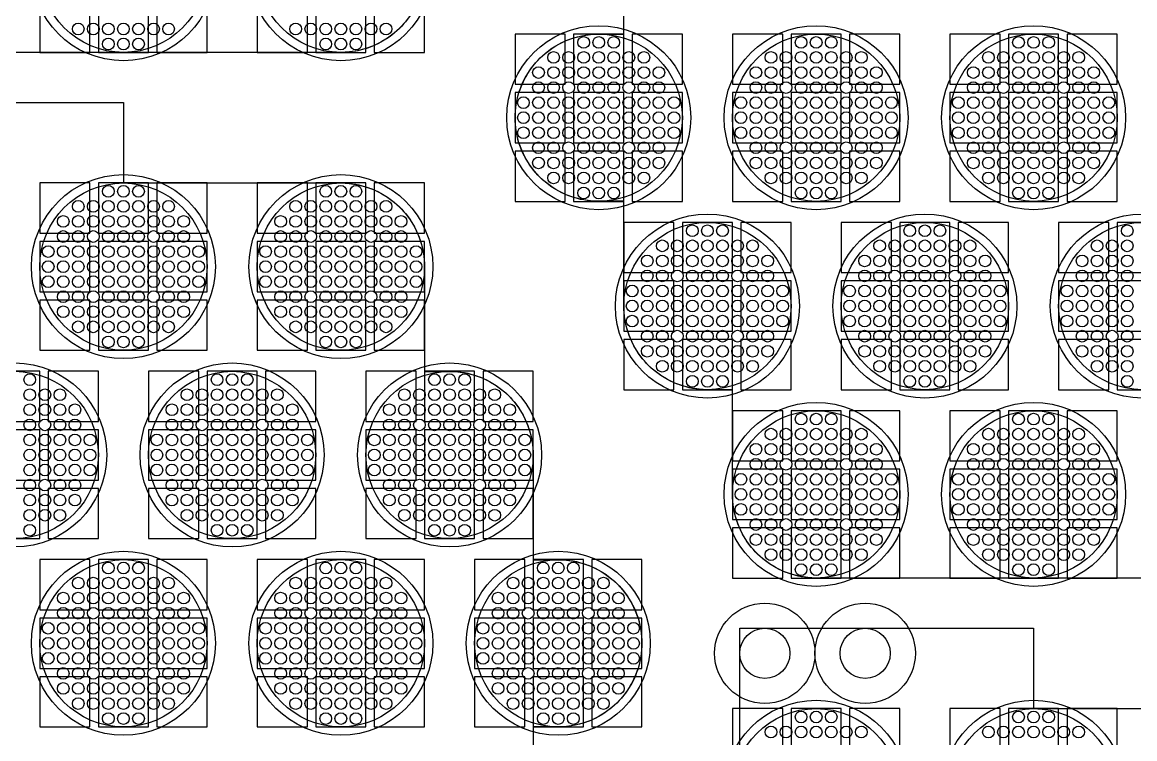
# Model space of a CAD drawing. Extents: x -49 to 54, y -38 to 38.
# Drawn here: x 2.12 to 8.77, y -5.28 to -1 of the extents above; entities that cross this region are included whole.
import ezdxf

# ---------------------------------------------------------------- set-up
doc = ezdxf.new("R2010")
doc.units = 0
for name, color, linetype in [('ADHESIVE_VIA_OPENINGS', 30, 'CONTINUOUS'), ('BACK_LAYER', 5, 'CONTINUOUS'), ('COND_LAYER_LOWER_ELECTRODE', 6, 'CONTINUOUS'), ('CONDUCTIVE_LAYER_BACK_LAYER', 2, 'CONTINUOUS'), ('EMITTER', 3, 'CONTINUOUS'), ('LOWER_ELECTRODE', 1, 'CONTINUOUS'), ('SUBSTRATE_VIA', 4, 'CONTINUOUS')]:
    doc.layers.add(name, color=color, linetype=linetype)

msp = doc.modelspace()

# ---------------------------------------------------------------- linework, layer by layer
at = {"layer": 'ADHESIVE_VIA_OPENINGS'}
for centre in [(6.5559, -4.7726), (7.1559, -4.7726)]:
    msp.add_circle(centre, 0.3, dxfattribs=at)
at = {"layer": 'BACK_LAYER'}
for points in [[(2.2209, -1.1807), (2.5209, -1.1807), (2.5209, -0.8807), (2.2209, -0.8807)], [(2.5709, -1.1807), (2.8709, -1.1807), (2.8709, -0.8807), (2.5709, -0.8807)], [(2.9209, -1.1807), (3.2209, -1.1807), (3.2209, -0.8807), (2.9209, -0.8807)], [(3.5209, -1.1807), (3.8209, -1.1807), (3.8209, -0.8807), (3.5209, -0.8807)], [(3.8709, -1.1807), (4.1709, -1.1807), (4.1709, -0.8807), (3.8709, -0.8807)], [(4.2209, -1.1807), (4.5209, -1.1807), (4.5209, -0.8807), (4.2209, -0.8807)], [(5.0628, -1.3709), (5.3628, -1.3709), (5.3628, -1.0709), (5.0628, -1.0709)], [(5.4128, -1.3709), (5.7128, -1.3709), (5.7128, -1.0709), (5.4128, -1.0709)], [(5.7628, -1.3709), (6.0628, -1.3709), (6.0628, -1.0709), (5.7628, -1.0709)], [(6.3628, -1.3709), (6.6628, -1.3709), (6.6628, -1.0709), (6.3628, -1.0709)], [(6.7128, -1.3709), (7.0128, -1.3709), (7.0128, -1.0709), (6.7128, -1.0709)], [(7.0628, -1.3709), (7.3628, -1.3709), (7.3628, -1.0709), (7.0628, -1.0709)], [(7.6628, -1.3709), (7.9628, -1.3709), (7.9628, -1.0709), (7.6628, -1.0709)], [(8.0128, -1.3709), (8.3128, -1.3709), (8.3128, -1.0709), (8.0128, -1.0709)], [(8.3628, -1.3709), (8.6628, -1.3709), (8.6628, -1.0709), (8.3628, -1.0709)], [(5.0628, -1.7209), (5.3628, -1.7209), (5.3628, -1.4209), (5.0628, -1.4209)], [(5.4128, -1.7209), (5.7128, -1.7209), (5.7128, -1.4209), (5.4128, -1.4209)], [(5.7628, -1.7209), (6.0628, -1.7209), (6.0628, -1.4209), (5.7628, -1.4209)], [(6.3628, -1.7209), (6.6628, -1.7209), (6.6628, -1.4209), (6.3628, -1.4209)], [(6.7128, -1.7209), (7.0128, -1.7209), (7.0128, -1.4209), (6.7128, -1.4209)], [(7.0628, -1.7209), (7.3628, -1.7209), (7.3628, -1.4209), (7.0628, -1.4209)], [(7.6628, -1.7209), (7.9628, -1.7209), (7.9628, -1.4209), (7.6628, -1.4209)], [(8.0128, -1.7209), (8.3128, -1.7209), (8.3128, -1.4209), (8.0128, -1.4209)], [(8.3628, -1.7209), (8.6628, -1.7209), (8.6628, -1.4209), (8.3628, -1.4209)], [(5.0628, -2.0709), (5.3628, -2.0709), (5.3628, -1.7709), (5.0628, -1.7709)], [(5.4128, -2.0709), (5.7128, -2.0709), (5.7128, -1.7709), (5.4128, -1.7709)], [(5.7628, -2.0709), (6.0628, -2.0709), (6.0628, -1.7709), (5.7628, -1.7709)], [(6.3628, -2.0709), (6.6628, -2.0709), (6.6628, -1.7709), (6.3628, -1.7709)], [(6.7128, -2.0709), (7.0128, -2.0709), (7.0128, -1.7709), (6.7128, -1.7709)], [(7.0628, -2.0709), (7.3628, -2.0709), (7.3628, -1.7709), (7.0628, -1.7709)], [(7.6628, -2.0709), (7.9628, -2.0709), (7.9628, -1.7709), (7.6628, -1.7709)], [(8.0128, -2.0709), (8.3128, -2.0709), (8.3128, -1.7709), (8.0128, -1.7709)], [(8.3628, -2.0709), (8.6628, -2.0709), (8.6628, -1.7709), (8.3628, -1.7709)], [(2.2209, -2.2611), (2.5209, -2.2611), (2.5209, -1.9611), (2.2209, -1.9611)], [(2.5709, -2.2611), (2.8709, -2.2611), (2.8709, -1.9611), (2.5709, -1.9611)], [(2.9209, -2.2611), (3.2209, -2.2611), (3.2209, -1.9611), (2.9209, -1.9611)], [(3.5209, -2.2611), (3.8209, -2.2611), (3.8209, -1.9611), (3.5209, -1.9611)], [(3.8709, -2.2611), (4.1709, -2.2611), (4.1709, -1.9611), (3.8709, -1.9611)], [(4.2209, -2.2611), (4.5209, -2.2611), (4.5209, -1.9611), (4.2209, -1.9611)], [(5.7128, -2.4968), (6.0128, -2.4968), (6.0128, -2.1968), (5.7128, -2.1968)], [(6.0628, -2.4968), (6.3628, -2.4968), (6.3628, -2.1968), (6.0628, -2.1968)], [(6.4128, -2.4968), (6.7128, -2.4968), (6.7128, -2.1968), (6.4128, -2.1968)], [(7.0128, -2.4968), (7.3128, -2.4968), (7.3128, -2.1968), (7.0128, -2.1968)], [(7.3628, -2.4968), (7.6628, -2.4968), (7.6628, -2.1968), (7.3628, -2.1968)], [(7.7128, -2.4968), (8.0128, -2.4968), (8.0128, -2.1968), (7.7128, -2.1968)], [(8.3128, -2.4968), (8.6128, -2.4968), (8.6128, -2.1968), (8.3128, -2.1968)], [(8.6628, -2.4968), (8.9628, -2.4968), (8.9628, -2.1968), (8.6628, -2.1968)], [(2.2209, -2.6111), (2.5209, -2.6111), (2.5209, -2.3111), (2.2209, -2.3111)], [(2.5709, -2.6111), (2.8709, -2.6111), (2.8709, -2.3111), (2.5709, -2.3111)], [(2.9209, -2.6111), (3.2209, -2.6111), (3.2209, -2.3111), (2.9209, -2.3111)], [(3.5209, -2.6111), (3.8209, -2.6111), (3.8209, -2.3111), (3.5209, -2.3111)], [(3.8709, -2.6111), (4.1709, -2.6111), (4.1709, -2.3111), (3.8709, -2.3111)], [(4.2209, -2.6111), (4.5209, -2.6111), (4.5209, -2.3111), (4.2209, -2.3111)], [(5.7128, -2.8468), (6.0128, -2.8468), (6.0128, -2.5468), (5.7128, -2.5468)], [(6.0628, -2.8468), (6.3628, -2.8468), (6.3628, -2.5468), (6.0628, -2.5468)], [(6.4128, -2.8468), (6.7128, -2.8468), (6.7128, -2.5468), (6.4128, -2.5468)], [(7.0128, -2.8468), (7.3128, -2.8468), (7.3128, -2.5468), (7.0128, -2.5468)], [(7.3628, -2.8468), (7.6628, -2.8468), (7.6628, -2.5468), (7.3628, -2.5468)], [(7.7128, -2.8468), (8.0128, -2.8468), (8.0128, -2.5468), (7.7128, -2.5468)], [(8.3128, -2.8468), (8.6128, -2.8468), (8.6128, -2.5468), (8.3128, -2.5468)], [(8.6628, -2.8468), (8.9628, -2.8468), (8.9628, -2.5468), (8.6628, -2.5468)], [(2.2209, -2.9611), (2.5209, -2.9611), (2.5209, -2.6611), (2.2209, -2.6611)], [(2.5709, -2.9611), (2.8709, -2.9611), (2.8709, -2.6611), (2.5709, -2.6611)], [(2.9209, -2.9611), (3.2209, -2.9611), (3.2209, -2.6611), (2.9209, -2.6611)], [(3.5209, -2.9611), (3.8209, -2.9611), (3.8209, -2.6611), (3.5209, -2.6611)], [(3.8709, -2.9611), (4.1709, -2.9611), (4.1709, -2.6611), (3.8709, -2.6611)], [(4.2209, -2.9611), (4.5209, -2.9611), (4.5209, -2.6611), (4.2209, -2.6611)], [(5.7128, -3.1968), (6.0128, -3.1968), (6.0128, -2.8968), (5.7128, -2.8968)], [(6.0628, -3.1968), (6.3628, -3.1968), (6.3628, -2.8968), (6.0628, -2.8968)], [(6.4128, -3.1968), (6.7128, -3.1968), (6.7128, -2.8968), (6.4128, -2.8968)], [(7.0128, -3.1968), (7.3128, -3.1968), (7.3128, -2.8968), (7.0128, -2.8968)], [(7.3628, -3.1968), (7.6628, -3.1968), (7.6628, -2.8968), (7.3628, -2.8968)], [(7.7128, -3.1968), (8.0128, -3.1968), (8.0128, -2.8968), (7.7128, -2.8968)], [(8.3128, -3.1968), (8.6128, -3.1968), (8.6128, -2.8968), (8.3128, -2.8968)], [(8.6628, -3.1968), (8.9628, -3.1968), (8.9628, -2.8968), (8.6628, -2.8968)], [(1.9209, -3.387), (2.2209, -3.387), (2.2209, -3.087), (1.9209, -3.087)], [(2.2709, -3.387), (2.5709, -3.387), (2.5709, -3.087), (2.2709, -3.087)], [(2.8709, -3.387), (3.1709, -3.387), (3.1709, -3.087), (2.8709, -3.087)], [(3.2209, -3.387), (3.5209, -3.387), (3.5209, -3.087), (3.2209, -3.087)], [(3.5709, -3.387), (3.8709, -3.387), (3.8709, -3.087), (3.5709, -3.087)], [(4.1709, -3.387), (4.4709, -3.387), (4.4709, -3.087), (4.1709, -3.087)], [(4.5209, -3.387), (4.8209, -3.387), (4.8209, -3.087), (4.5209, -3.087)], [(4.8709, -3.387), (5.1709, -3.387), (5.1709, -3.087), (4.8709, -3.087)], [(6.3628, -3.6226), (6.6628, -3.6226), (6.6628, -3.3226), (6.3628, -3.3226)], [(6.7128, -3.6226), (7.0128, -3.6226), (7.0128, -3.3226), (6.7128, -3.3226)], [(7.0628, -3.6226), (7.3628, -3.6226), (7.3628, -3.3226), (7.0628, -3.3226)], [(7.6628, -3.6226), (7.9628, -3.6226), (7.9628, -3.3226), (7.6628, -3.3226)], [(8.0128, -3.6226), (8.3128, -3.6226), (8.3128, -3.3226), (8.0128, -3.3226)], [(8.3628, -3.6226), (8.6628, -3.6226), (8.6628, -3.3226), (8.3628, -3.3226)], [(1.9209, -3.737), (2.2209, -3.737), (2.2209, -3.437), (1.9209, -3.437)], [(2.2709, -3.737), (2.5709, -3.737), (2.5709, -3.437), (2.2709, -3.437)], [(2.8709, -3.737), (3.1709, -3.737), (3.1709, -3.437), (2.8709, -3.437)], [(3.2209, -3.737), (3.5209, -3.737), (3.5209, -3.437), (3.2209, -3.437)], [(3.5709, -3.737), (3.8709, -3.737), (3.8709, -3.437), (3.5709, -3.437)], [(4.1709, -3.737), (4.4709, -3.737), (4.4709, -3.437), (4.1709, -3.437)], [(4.5209, -3.737), (4.8209, -3.737), (4.8209, -3.437), (4.5209, -3.437)], [(4.8709, -3.737), (5.1709, -3.737), (5.1709, -3.437), (4.8709, -3.437)], [(6.3628, -3.9726), (6.6628, -3.9726), (6.6628, -3.6726), (6.3628, -3.6726)], [(6.7128, -3.9726), (7.0128, -3.9726), (7.0128, -3.6726), (6.7128, -3.6726)], [(7.0628, -3.9726), (7.3628, -3.9726), (7.3628, -3.6726), (7.0628, -3.6726)], [(7.6628, -3.9726), (7.9628, -3.9726), (7.9628, -3.6726), (7.6628, -3.6726)], [(8.0128, -3.9726), (8.3128, -3.9726), (8.3128, -3.6726), (8.0128, -3.6726)], [(8.3628, -3.9726), (8.6628, -3.9726), (8.6628, -3.6726), (8.3628, -3.6726)], [(1.9209, -4.087), (2.2209, -4.087), (2.2209, -3.787), (1.9209, -3.787)], [(2.2709, -4.087), (2.5709, -4.087), (2.5709, -3.787), (2.2709, -3.787)], [(2.8709, -4.087), (3.1709, -4.087), (3.1709, -3.787), (2.8709, -3.787)], [(3.2209, -4.087), (3.5209, -4.087), (3.5209, -3.787), (3.2209, -3.787)], [(3.5709, -4.087), (3.8709, -4.087), (3.8709, -3.787), (3.5709, -3.787)], [(4.1709, -4.087), (4.4709, -4.087), (4.4709, -3.787), (4.1709, -3.787)], [(4.5209, -4.087), (4.8209, -4.087), (4.8209, -3.787), (4.5209, -3.787)], [(4.8709, -4.087), (5.1709, -4.087), (5.1709, -3.787), (4.8709, -3.787)], [(6.3628, -4.3226), (6.6628, -4.3226), (6.6628, -4.0226), (6.3628, -4.0226)], [(6.7128, -4.3226), (7.0128, -4.3226), (7.0128, -4.0226), (6.7128, -4.0226)], [(7.0628, -4.3226), (7.3628, -4.3226), (7.3628, -4.0226), (7.0628, -4.0226)], [(7.6628, -4.3226), (7.9628, -4.3226), (7.9628, -4.0226), (7.6628, -4.0226)], [(8.0128, -4.3226), (8.3128, -4.3226), (8.3128, -4.0226), (8.0128, -4.0226)], [(8.3628, -4.3226), (8.6628, -4.3226), (8.6628, -4.0226), (8.3628, -4.0226)], [(2.2209, -4.5128), (2.5209, -4.5128), (2.5209, -4.2128), (2.2209, -4.2128)], [(2.5709, -4.5128), (2.8709, -4.5128), (2.8709, -4.2128), (2.5709, -4.2128)], [(2.9209, -4.5128), (3.2209, -4.5128), (3.2209, -4.2128), (2.9209, -4.2128)], [(3.5209, -4.5128), (3.8209, -4.5128), (3.8209, -4.2128), (3.5209, -4.2128)], [(3.8709, -4.5128), (4.1709, -4.5128), (4.1709, -4.2128), (3.8709, -4.2128)], [(4.2209, -4.5128), (4.5209, -4.5128), (4.5209, -4.2128), (4.2209, -4.2128)], [(4.8209, -4.5128), (5.1209, -4.5128), (5.1209, -4.2128), (4.8209, -4.2128)], [(5.1709, -4.5128), (5.4709, -4.5128), (5.4709, -4.2128), (5.1709, -4.2128)], [(5.5209, -4.5128), (5.8209, -4.5128), (5.8209, -4.2128), (5.5209, -4.2128)], [(2.2209, -4.8628), (2.5209, -4.8628), (2.5209, -4.5628), (2.2209, -4.5628)], [(2.5709, -4.8628), (2.8709, -4.8628), (2.8709, -4.5628), (2.5709, -4.5628)], [(2.9209, -4.8628), (3.2209, -4.8628), (3.2209, -4.5628), (2.9209, -4.5628)], [(3.5209, -4.8628), (3.8209, -4.8628), (3.8209, -4.5628), (3.5209, -4.5628)], [(3.8709, -4.8628), (4.1709, -4.8628), (4.1709, -4.5628), (3.8709, -4.5628)], [(4.2209, -4.8628), (4.5209, -4.8628), (4.5209, -4.5628), (4.2209, -4.5628)], [(4.8209, -4.8628), (5.1209, -4.8628), (5.1209, -4.5628), (4.8209, -4.5628)], [(5.1709, -4.8628), (5.4709, -4.8628), (5.4709, -4.5628), (5.1709, -4.5628)], [(5.5209, -4.8628), (5.8209, -4.8628), (5.8209, -4.5628), (5.5209, -4.5628)], [(2.2209, -5.2128), (2.5209, -5.2128), (2.5209, -4.9128), (2.2209, -4.9128)], [(2.5709, -5.2128), (2.8709, -5.2128), (2.8709, -4.9128), (2.5709, -4.9128)], [(2.9209, -5.2128), (3.2209, -5.2128), (3.2209, -4.9128), (2.9209, -4.9128)], [(3.5209, -5.2128), (3.8209, -5.2128), (3.8209, -4.9128), (3.5209, -4.9128)], [(3.8709, -5.2128), (4.1709, -5.2128), (4.1709, -4.9128), (3.8709, -4.9128)], [(4.2209, -5.2128), (4.5209, -5.2128), (4.5209, -4.9128), (4.2209, -4.9128)], [(4.8209, -5.2128), (5.1209, -5.2128), (5.1209, -4.9128), (4.8209, -4.9128)], [(5.1709, -5.2128), (5.4709, -5.2128), (5.4709, -4.9128), (5.1709, -4.9128)], [(5.5209, -5.2128), (5.8209, -5.2128), (5.8209, -4.9128), (5.5209, -4.9128)], [(6.3628, -5.403), (6.6628, -5.403), (6.6628, -5.103), (6.3628, -5.103)], [(6.7128, -5.403), (7.0128, -5.403), (7.0128, -5.103), (6.7128, -5.103)], [(7.0628, -5.403), (7.3628, -5.403), (7.3628, -5.103), (7.0628, -5.103)], [(7.6628, -5.403), (7.9628, -5.403), (7.9628, -5.103), (7.6628, -5.103)], [(8.0128, -5.403), (8.3128, -5.403), (8.3128, -5.103), (8.0128, -5.103)], [(8.3628, -5.403), (8.6628, -5.403), (8.6628, -5.103), (8.3628, -5.103)]]:
    msp.add_lwpolyline(points, close=True, dxfattribs=at)
at = {"layer": 'COND_LAYER_LOWER_ELECTRODE'}
for centre in [(2.7209, -0.6807), (4.0209, -0.6807), (5.5628, -1.5709), (6.8628, -1.5709), (8.1628, -1.5709), (2.7209, -2.4611), (4.0209, -2.4611), (6.2128, -2.6968), (7.5128, -2.6968), (8.8128, -2.6968), (2.0709, -3.587), (3.3709, -3.587), (4.6709, -3.587), (6.8628, -3.8226), (8.1628, -3.8226), (2.7209, -4.7128), (4.0209, -4.7128), (5.3209, -4.7128), (6.8628, -5.603), (8.1628, -5.603)]:
    msp.add_circle(centre, 0.55, dxfattribs=at)
at = {"layer": 'CONDUCTIVE_LAYER_BACK_LAYER'}
for points in [[(9.4727, -4.3225), (6.8528, -4.3225), (6.833, -4.3217), (6.8132, -4.3201), (6.7934, -4.3178), (6.7738, -4.3146), (6.7543, -4.3107), (6.735, -4.306), (6.7159, -4.3005), (6.697, -4.2943), (6.6784, -4.2873), (6.66, -4.2796), (6.642, -4.2712), (6.6244, -4.2621), (6.6071, -4.2523), (6.5902, -4.2417), (6.5737, -4.2306), (6.5578, -4.2188), (6.5422, -4.2063), (6.5272, -4.1933), (6.5128, -4.1796), (6.4988, -4.1654), (6.4855, -4.1507), (6.4728, -4.1354), (6.4606, -4.1197), (6.4491, -4.1035), (6.4383, -4.0868), (6.4281, -4.0697), (6.4186, -4.0522), (6.4099, -4.0344), (6.4018, -4.0162), (6.3945, -3.9978), (6.3879, -3.979), (6.382, -3.96), (6.377, -3.9408), (6.3726, -3.9214), (6.3691, -3.9018), (6.3663, -3.8821), (6.3644, -3.8623), (6.3632, -3.8425), (6.3628, -3.8226), (6.3628, -3.1967), (6.2028, -3.1967), (6.183, -3.1959), (6.1632, -3.1943), (6.1434, -3.1919), (6.1238, -3.1888), (6.1043, -3.1849), (6.085, -3.1802), (6.0659, -3.1747), (6.047, -3.1685), (6.0284, -3.1615), (6.01, -3.1538), (5.992, -3.1454), (5.9744, -3.1362), (5.9571, -3.1264), (5.9402, -3.1159), (5.9237, -3.1047), (5.9078, -3.0929), (5.8922, -3.0805), (5.8772, -3.0674), (5.8628, -3.0538), (5.8488, -3.0396), (5.8355, -3.0249), (5.8228, -3.0096), (5.8106, -2.9939), (5.7991, -2.9776), (5.7883, -2.961), (5.7781, -2.9439), (5.7686, -2.9264), (5.7599, -2.9086), (5.7518, -2.8904), (5.7445, -2.8719), (5.7379, -2.8532), (5.732, -2.8342), (5.727, -2.8149), (5.7226, -2.7955), (5.7191, -2.776), (5.7163, -2.7563), (5.7144, -2.7365), (5.7132, -2.7166), (5.7128, -2.6968), (5.7128, -2.0708), (5.5528, -2.0708), (5.533, -2.07), (5.5132, -2.0685), (5.4934, -2.0661), (5.4738, -2.0629), (5.4543, -2.059), (5.435, -2.0543), (5.4159, -2.0489), (5.397, -2.0426), (5.3784, -2.0357), (5.36, -2.028), (5.342, -2.0195), (5.3244, -2.0104), (5.3071, -2.0006), (5.2902, -1.9901), (5.2737, -1.9789), (5.2578, -1.9671), (5.2422, -1.9547), (5.2272, -1.9416), (5.2128, -1.928), (5.1988, -1.9138), (5.1855, -1.899), (5.1728, -1.8838), (5.1606, -1.868), (5.1491, -1.8518), (5.1383, -1.8351), (5.1281, -1.8181), (5.1186, -1.8006), (5.1099, -1.7827), (5.1018, -1.7646), (5.0945, -1.7461), (5.0879, -1.7273), (5.082, -1.7083), (5.077, -1.6891), (5.0726, -1.6697), (5.0691, -1.6501), (5.0663, -1.6304), (5.0644, -1.6107), (5.0632, -1.5908), (5.0628, -1.5709), (5.0632, -1.5511), (5.0644, -1.5312), (5.0663, -1.5114), (5.0691, -1.4917), (5.0726, -1.4722), (5.077, -1.4528), (5.082, -1.4335), (5.0879, -1.4145), (5.0945, -1.3958), (5.1018, -1.3773), (5.1099, -1.3591), (5.1186, -1.3413), (5.1281, -1.3238), (5.1383, -1.3067), (5.1491, -1.2901), (5.1606, -1.2738), (5.1728, -1.2581), (5.1855, -1.2428), (5.1988, -1.2281), (5.2128, -1.2139), (5.2272, -1.2002), (5.2422, -1.1872), (5.2578, -1.1748), (5.2737, -1.1629), (5.2902, -1.1518), (5.3071, -1.1413), (5.3244, -1.1314), (5.342, -1.1223), (5.36, -1.1139), (5.3784, -1.1062), (5.397, -1.0992), (5.4159, -1.093), (5.435, -1.0875), (5.4543, -1.0828), (5.4738, -1.0789), (5.4934, -1.0758), (5.5132, -1.0734), (5.533, -1.0718), (5.5528, -1.071), (5.7128, -1.071), (5.7128, -0.4451)], [(4.411, -0.9936), (4.3982, -1.0088), (4.3849, -1.0236), (4.371, -1.0378), (4.3565, -1.0514), (4.3415, -1.0645), (4.326, -1.0769), (4.31, -1.0887), (4.2935, -1.0999), (4.2766, -1.1104), (4.2594, -1.1202), (4.2417, -1.1294), (4.2237, -1.1378), (4.2054, -1.1455), (4.1867, -1.1524), (4.1679, -1.1587), (4.1487, -1.1641), (4.1294, -1.1688), (4.1099, -1.1728), (4.0903, -1.1759), (4.0706, -1.1783), (4.0507, -1.1798), (4.0309, -1.1806), (1.411, -1.1806)], [(0.964, -1.4808), (2.7209, -1.4808), (2.7209, -1.9612), (4.0309, -1.9612), (4.0507, -1.962), (4.0706, -1.9636), (4.0903, -1.966), (4.1099, -1.9691), (4.1294, -1.973), (4.1487, -1.9777), (4.1679, -1.9832), (4.1867, -1.9894), (4.2054, -1.9964), (4.2237, -2.0041), (4.2417, -2.0125), (4.2594, -2.0216), (4.2766, -2.0315), (4.2935, -2.042), (4.31, -2.0531), (4.326, -2.0649), (4.3415, -2.0774), (4.3565, -2.0904), (4.371, -2.1041), (4.3849, -2.1183), (4.3982, -2.133), (4.411, -2.1483), (4.4231, -2.164), (4.4346, -2.1802), (4.4454, -2.1969), (4.4556, -2.214), (4.4651, -2.2315), (4.4738, -2.2493), (4.4819, -2.2675), (4.4892, -2.286), (4.4958, -2.3047), (4.5017, -2.3237), (4.5068, -2.3429), (4.5111, -2.3624), (4.5146, -2.3819), (4.5174, -2.4016), (4.5193, -2.4214), (4.5205, -2.4412), (4.5209, -2.4611), (4.5209, -3.0871), (4.6809, -3.0871), (4.7007, -3.0878), (4.7206, -3.0894), (4.7403, -3.0918), (4.7599, -3.0949), (4.7794, -3.0989), (4.7987, -3.1036), (4.8179, -3.109), (4.8367, -3.1152), (4.8554, -3.1222), (4.8737, -3.1299), (4.8917, -3.1383), (4.9094, -3.1475), (4.9266, -3.1573), (4.9435, -3.1678), (4.96, -3.179), (4.976, -3.1908), (4.9915, -3.2032), (5.0065, -3.2163), (5.021, -3.2299), (5.0349, -3.2441), (5.0482, -3.2588), (5.061, -3.2741), (5.0731, -3.2899), (5.0846, -3.3061), (5.0954, -3.3227), (5.1056, -3.3398), (5.1151, -3.3573), (5.1238, -3.3751), (5.1319, -3.3933), (5.1392, -3.4118), (5.1458, -3.4306), (5.1517, -3.4496), (5.1568, -3.4688), (5.1611, -3.4882), (5.1646, -3.5078), (5.1674, -3.5274), (5.1693, -3.5472), (5.1705, -3.5671), (5.1709, -3.587), (5.1709, -4.2129), (5.3309, -4.2129), (5.3507, -4.2137), (5.3706, -4.2153), (5.3903, -4.2176), (5.4099, -4.2208), (5.4294, -4.2247), (5.4487, -4.2294), (5.4679, -4.2349), (5.4867, -4.2411), (5.5054, -4.248), (5.5237, -4.2557), (5.5417, -4.2642), (5.5594, -4.2733), (5.5766, -4.2831), (5.5935, -4.2936), (5.61, -4.3048), (5.626, -4.3166), (5.6415, -4.3291), (5.6565, -4.3421), (5.671, -4.3557), (5.6849, -4.3699), (5.6982, -4.3847), (5.711, -4.3999), (5.7231, -4.4157), (5.7346, -4.4319), (5.7454, -4.4486), (5.7556, -4.4657), (5.7651, -4.4831), (5.7738, -4.501), (5.7819, -4.5192), (5.7892, -4.5376), (5.7958, -4.5564), (5.8017, -4.5754), (5.8068, -4.5946), (5.8111, -4.614), (5.8146, -4.6336), (5.8174, -4.6533), (5.8193, -4.6731), (5.8205, -4.6929), (5.8209, -4.7128), (5.8205, -4.7327), (5.8193, -4.7525), (5.8174, -4.7723), (5.8146, -4.792), (5.8111, -4.8116), (5.8068, -4.831), (5.8017, -4.8502), (5.7958, -4.8692), (5.7892, -4.8879), (5.7819, -4.9064), (5.7738, -4.9246), (5.7651, -4.9424), (5.7556, -4.9599), (5.7454, -4.977), (5.7346, -4.9937), (5.7231, -5.0099), (5.711, -5.0256), (5.6982, -5.0409), (5.6849, -5.0556), (5.671, -5.0698), (5.6565, -5.0835), (5.6415, -5.0965), (5.626, -5.109), (5.61, -5.1208), (5.5935, -5.1319), (5.5766, -5.1424), (5.5594, -5.1523), (5.5417, -5.1614), (5.5237, -5.1698), (5.5054, -5.1775), (5.4867, -5.1845), (5.4679, -5.1907), (5.4487, -5.1962), (5.4294, -5.2009), (5.4099, -5.2048), (5.3903, -5.208), (5.3706, -5.2103), (5.3507, -5.2119), (5.3309, -5.2127), (5.1709, -5.2127), (5.1709, -5.8386)], [(6.4059, -5.4002), (6.4059, -4.6226), (8.1628, -4.6226), (8.1628, -5.1031), (9.4727, -5.1031)]]:
    msp.add_lwpolyline(points, dxfattribs=at)
at = {"layer": 'EMITTER'}
for centre in [(2.7209, -0.6807), (4.0209, -0.6807), (5.5628, -1.5709), (6.8628, -1.5709), (8.1628, -1.5709), (2.7209, -2.4611), (4.0209, -2.4611), (6.2128, -2.6968), (7.5128, -2.6968), (8.8128, -2.6968), (2.0709, -3.587), (3.3709, -3.587), (4.6709, -3.587), (6.8628, -3.8226), (8.1628, -3.8226), (2.7209, -4.7128), (4.0209, -4.7128), (5.3209, -4.7128), (6.8628, -5.603), (8.1628, -5.603)]:
    msp.add_circle(centre, 0.5, dxfattribs=at)
at = {"layer": 'LOWER_ELECTRODE'}
for centre in [(2.4509, -1.0407), (2.5409, -1.0407), (2.6309, -1.0407), (2.7209, -1.0407), (2.8109, -1.0407), (2.9009, -1.0407), (2.9909, -1.0407), (3.7509, -1.0407), (3.8409, -1.0407), (3.9309, -1.0407), (4.0209, -1.0407), (4.1109, -1.0407), (4.2009, -1.0407), (4.2909, -1.0407), (2.6309, -1.1307), (2.7209, -1.1307), (2.8109, -1.1307), (3.9309, -1.1307), (4.0209, -1.1307), (4.1109, -1.1307), (5.4728, -1.1209), (5.5628, -1.1209), (5.6528, -1.1209), (6.7728, -1.1209), (6.8628, -1.1209), (6.9528, -1.1209), (8.0728, -1.1209), (8.1628, -1.1209), (8.2528, -1.1209), (5.2928, -1.2109), (5.3828, -1.2109), (5.4728, -1.2109), (5.5628, -1.2109), (5.6528, -1.2109), (5.7428, -1.2109), (5.8328, -1.2109), (6.5928, -1.2109), (6.6828, -1.2109), (6.7728, -1.2109), (6.8628, -1.2109), (6.9528, -1.2109), (7.0428, -1.2109), (7.1328, -1.2109), (7.8928, -1.2109), (7.9828, -1.2109), (8.0728, -1.2109), (8.1628, -1.2109), (8.2528, -1.2109), (8.3428, -1.2109), (8.4328, -1.2109), (5.2028, -1.3009), (5.2928, -1.3009), (5.3828, -1.3009), (5.4728, -1.3009), (5.5628, -1.3009), (5.6528, -1.3009), (5.7428, -1.3009), (5.8328, -1.3009), (5.9228, -1.3009), (6.5028, -1.3009), (6.5928, -1.3009), (6.6828, -1.3009), (6.7728, -1.3009), (6.8628, -1.3009), (6.9528, -1.3009), (7.0428, -1.3009), (7.1328, -1.3009), (7.2228, -1.3009), (7.8028, -1.3009), (7.8928, -1.3009), (7.9828, -1.3009), (8.0728, -1.3009), (8.1628, -1.3009), (8.2528, -1.3009), (8.3428, -1.3009), (8.4328, -1.3009), (8.5228, -1.3009), (5.2028, -1.3909), (5.2928, -1.3909), (5.3828, -1.3909), (5.4728, -1.3909), (5.5628, -1.3909), (5.6528, -1.3909), (5.7428, -1.3909), (5.8328, -1.3909), (5.9228, -1.3909), (6.5028, -1.3909), (6.5928, -1.3909), (6.6828, -1.3909), (6.7728, -1.3909), (6.8628, -1.3909), (6.9528, -1.3909), (7.0428, -1.3909), (7.1328, -1.3909), (7.2228, -1.3909), (7.8028, -1.3909), (7.8928, -1.3909), (7.9828, -1.3909), (8.0728, -1.3909), (8.1628, -1.3909), (8.2528, -1.3909), (8.3428, -1.3909), (8.4328, -1.3909), (8.5228, -1.3909), (5.1128, -1.4809), (5.2028, -1.4809), (5.2928, -1.4809), (5.3828, -1.4809), (5.4728, -1.4809), (5.5628, -1.4809), (5.6528, -1.4809), (5.7428, -1.4809), (5.8328, -1.4809), (5.9228, -1.4809), (6.0128, -1.4809), (6.4128, -1.4809), (6.5028, -1.4809), (6.5928, -1.4809), (6.6828, -1.4809), (6.7728, -1.4809), (6.8628, -1.4809), (6.9528, -1.4809), (7.0428, -1.4809), (7.1328, -1.4809), (7.2228, -1.4809), (7.3128, -1.4809), (7.7128, -1.4809), (7.8028, -1.4809), (7.8928, -1.4809), (7.9828, -1.4809), (8.0728, -1.4809), (8.1628, -1.4809), (8.2528, -1.4809), (8.3428, -1.4809), (8.4328, -1.4809), (8.5228, -1.4809), (8.6128, -1.4809), (5.1128, -1.5709), (5.2028, -1.5709), (5.2928, -1.5709), (5.3828, -1.5709), (5.4728, -1.5709), (5.5628, -1.5709), (5.6528, -1.5709), (5.7428, -1.5709), (5.8328, -1.5709), (5.9228, -1.5709), (6.0128, -1.5709), (6.4128, -1.5709), (6.5028, -1.5709), (6.5928, -1.5709), (6.6828, -1.5709), (6.7728, -1.5709), (6.8628, -1.5709), (6.9528, -1.5709), (7.0428, -1.5709), (7.1328, -1.5709), (7.2228, -1.5709), (7.3128, -1.5709), (7.7128, -1.5709), (7.8028, -1.5709), (7.8928, -1.5709), (7.9828, -1.5709), (8.0728, -1.5709), (8.1628, -1.5709), (8.2528, -1.5709), (8.3428, -1.5709), (8.4328, -1.5709), (8.5228, -1.5709), (8.6128, -1.5709), (5.1128, -1.6609), (5.2028, -1.6609), (5.2928, -1.6609), (5.3828, -1.6609), (5.4728, -1.6609), (5.5628, -1.6609), (5.6528, -1.6609), (5.7428, -1.6609), (5.8328, -1.6609), (5.9228, -1.6609), (6.0128, -1.6609), (6.4128, -1.6609), (6.5028, -1.6609), (6.5928, -1.6609), (6.6828, -1.6609), (6.7728, -1.6609), (6.8628, -1.6609), (6.9528, -1.6609), (7.0428, -1.6609), (7.1328, -1.6609), (7.2228, -1.6609), (7.3128, -1.6609), (7.7128, -1.6609), (7.8028, -1.6609), (7.8928, -1.6609), (7.9828, -1.6609), (8.0728, -1.6609), (8.1628, -1.6609), (8.2528, -1.6609), (8.3428, -1.6609), (8.4328, -1.6609), (8.5228, -1.6609), (8.6128, -1.6609), (5.2028, -1.7509), (5.2928, -1.7509), (5.3828, -1.7509), (5.4728, -1.7509), (5.5628, -1.7509), (5.6528, -1.7509), (5.7428, -1.7509), (5.8328, -1.7509), (5.9228, -1.7509), (6.5028, -1.7509), (6.5928, -1.7509), (6.6828, -1.7509), (6.7728, -1.7509), (6.8628, -1.7509), (6.9528, -1.7509), (7.0428, -1.7509), (7.1328, -1.7509), (7.2228, -1.7509), (7.8028, -1.7509), (7.8928, -1.7509), (7.9828, -1.7509), (8.0728, -1.7509), (8.1628, -1.7509), (8.2528, -1.7509), (8.3428, -1.7509), (8.4328, -1.7509), (8.5228, -1.7509), (5.2028, -1.8409), (5.2928, -1.8409), (5.3828, -1.8409), (5.4728, -1.8409), (5.5628, -1.8409), (5.6528, -1.8409), (5.7428, -1.8409), (5.8328, -1.8409), (5.9228, -1.8409), (6.5028, -1.8409), (6.5928, -1.8409), (6.6828, -1.8409), (6.7728, -1.8409), (6.8628, -1.8409), (6.9528, -1.8409), (7.0428, -1.8409), (7.1328, -1.8409), (7.2228, -1.8409), (7.8028, -1.8409), (7.8928, -1.8409), (7.9828, -1.8409), (8.0728, -1.8409), (8.1628, -1.8409), (8.2528, -1.8409), (8.3428, -1.8409), (8.4328, -1.8409), (8.5228, -1.8409), (5.2928, -1.9309), (5.3828, -1.9309), (5.4728, -1.9309), (5.5628, -1.9309), (5.6528, -1.9309), (5.7428, -1.9309), (5.8328, -1.9309), (6.5928, -1.9309), (6.6828, -1.9309), (6.7728, -1.9309), (6.8628, -1.9309), (6.9528, -1.9309), (7.0428, -1.9309), (7.1328, -1.9309), (7.8928, -1.9309), (7.9828, -1.9309), (8.0728, -1.9309), (8.1628, -1.9309), (8.2528, -1.9309), (8.3428, -1.9309), (8.4328, -1.9309), (2.6309, -2.0111), (2.7209, -2.0111), (2.8109, -2.0111), (3.9309, -2.0111), (4.0209, -2.0111), (4.1109, -2.0111), (5.4728, -2.0209), (5.5628, -2.0209), (5.6528, -2.0209), (6.7728, -2.0209), (6.8628, -2.0209), (6.9528, -2.0209), (8.0728, -2.0209), (8.1628, -2.0209), (8.2528, -2.0209), (2.4509, -2.1011), (2.5409, -2.1011), (2.6309, -2.1011), (2.7209, -2.1011), (2.8109, -2.1011), (2.9009, -2.1011), (2.9909, -2.1011), (3.7509, -2.1011), (3.8409, -2.1011), (3.9309, -2.1011), (4.0209, -2.1011), (4.1109, -2.1011), (4.2009, -2.1011), (4.2909, -2.1011), (2.3609, -2.1911), (2.4509, -2.1911), (2.5409, -2.1911), (2.6309, -2.1911), (2.7209, -2.1911), (2.8109, -2.1911), (2.9009, -2.1911), (2.9909, -2.1911), (3.0809, -2.1911), (3.6609, -2.1911), (3.7509, -2.1911), (3.8409, -2.1911), (3.9309, -2.1911), (4.0209, -2.1911), (4.1109, -2.1911), (4.2009, -2.1911), (4.2909, -2.1911), (4.3809, -2.1911), (2.3609, -2.2811), (2.4509, -2.2811), (2.5409, -2.2811), (2.6309, -2.2811), (2.7209, -2.2811), (2.8109, -2.2811), (2.9009, -2.2811), (2.9909, -2.2811), (3.0809, -2.2811), (3.6609, -2.2811), (3.7509, -2.2811), (3.8409, -2.2811), (3.9309, -2.2811), (4.0209, -2.2811), (4.1109, -2.2811), (4.2009, -2.2811), (4.2909, -2.2811), (4.3809, -2.2811), (6.1228, -2.2468), (6.2128, -2.2468), (6.3028, -2.2468), (7.4228, -2.2468), (7.5128, -2.2468), (7.6028, -2.2468), (8.7228, -2.2468), (5.9428, -2.3368), (6.0328, -2.3368), (6.1228, -2.3368), (6.2128, -2.3368), (6.3028, -2.3368), (6.3928, -2.3368), (6.4828, -2.3368), (7.2428, -2.3368), (7.3328, -2.3368), (7.4228, -2.3368), (7.5128, -2.3368), (7.6028, -2.3368), (7.6928, -2.3368), (7.7828, -2.3368), (8.5428, -2.3368), (8.6328, -2.3368), (8.7228, -2.3368), (2.2709, -2.3711), (2.3609, -2.3711), (2.4509, -2.3711), (2.5409, -2.3711), (2.6309, -2.3711), (2.7209, -2.3711), (2.8109, -2.3711), (2.9009, -2.3711), (2.9909, -2.3711), (3.0809, -2.3711), (3.1709, -2.3711), (3.5709, -2.3711), (3.6609, -2.3711), (3.7509, -2.3711), (3.8409, -2.3711), (3.9309, -2.3711), (4.0209, -2.3711), (4.1109, -2.3711), (4.2009, -2.3711), (4.2909, -2.3711), (4.3809, -2.3711), (4.4709, -2.3711), (5.8528, -2.4268), (5.9428, -2.4268), (6.0328, -2.4268), (6.1228, -2.4268), (6.2128, -2.4268), (6.3028, -2.4268), (6.3928, -2.4268), (6.4828, -2.4268), (6.5728, -2.4268), (7.1528, -2.4268), (7.2428, -2.4268), (7.3328, -2.4268), (7.4228, -2.4268), (7.5128, -2.4268), (7.6028, -2.4268), (7.6928, -2.4268), (7.7828, -2.4268), (7.8728, -2.4268), (8.4528, -2.4268), (8.5428, -2.4268), (8.6328, -2.4268), (8.7228, -2.4268), (2.2709, -2.4611), (2.3609, -2.4611), (2.4509, -2.4611), (2.5409, -2.4611), (2.6309, -2.4611), (2.7209, -2.4611), (2.8109, -2.4611), (2.9009, -2.4611), (2.9909, -2.4611), (3.0809, -2.4611), (3.1709, -2.4611), (3.5709, -2.4611), (3.6609, -2.4611), (3.7509, -2.4611), (3.8409, -2.4611), (3.9309, -2.4611), (4.0209, -2.4611), (4.1109, -2.4611), (4.2009, -2.4611), (4.2909, -2.4611), (4.3809, -2.4611), (4.4709, -2.4611), (2.2709, -2.5511), (2.3609, -2.5511), (2.4509, -2.5511), (2.5409, -2.5511), (2.6309, -2.5511), (2.7209, -2.5511), (2.8109, -2.5511), (2.9009, -2.5511), (2.9909, -2.5511), (3.0809, -2.5511), (3.1709, -2.5511), (3.5709, -2.5511), (3.6609, -2.5511), (3.7509, -2.5511), (3.8409, -2.5511), (3.9309, -2.5511), (4.0209, -2.5511), (4.1109, -2.5511), (4.2009, -2.5511), (4.2909, -2.5511), (4.3809, -2.5511), (4.4709, -2.5511), (5.8528, -2.5168), (5.9428, -2.5168), (6.0328, -2.5168), (6.1228, -2.5168), (6.2128, -2.5168), (6.3028, -2.5168), (6.3928, -2.5168), (6.4828, -2.5168), (6.5728, -2.5168), (7.1528, -2.5168), (7.2428, -2.5168), (7.3328, -2.5168), (7.4228, -2.5168), (7.5128, -2.5168), (7.6028, -2.5168), (7.6928, -2.5168), (7.7828, -2.5168), (7.8728, -2.5168), (8.4528, -2.5168), (8.5428, -2.5168), (8.6328, -2.5168), (8.7228, -2.5168), (5.7628, -2.6068), (5.8528, -2.6068), (5.9428, -2.6068), (6.0328, -2.6068), (6.1228, -2.6068), (6.2128, -2.6068), (6.3028, -2.6068), (6.3928, -2.6068), (6.4828, -2.6068), (6.5728, -2.6068), (6.6628, -2.6068), (7.0628, -2.6068), (7.1528, -2.6068), (7.2428, -2.6068), (7.3328, -2.6068), (7.4228, -2.6068), (7.5128, -2.6068), (7.6028, -2.6068), (7.6928, -2.6068), (7.7828, -2.6068), (7.8728, -2.6068), (7.9628, -2.6068), (8.3628, -2.6068), (8.4528, -2.6068), (8.5428, -2.6068), (8.6328, -2.6068), (8.7228, -2.6068), (2.3609, -2.6411), (2.4509, -2.6411), (2.5409, -2.6411), (2.6309, -2.6411), (2.7209, -2.6411), (2.8109, -2.6411), (2.9009, -2.6411), (2.9909, -2.6411), (3.0809, -2.6411), (3.6609, -2.6411), (3.7509, -2.6411), (3.8409, -2.6411), (3.9309, -2.6411), (4.0209, -2.6411), (4.1109, -2.6411), (4.2009, -2.6411), (4.2909, -2.6411), (4.3809, -2.6411), (2.3609, -2.7311), (2.4509, -2.7311), (2.5409, -2.7311), (2.6309, -2.7311), (2.7209, -2.7311), (2.8109, -2.7311), (2.9009, -2.7311), (2.9909, -2.7311), (3.0809, -2.7311), (3.6609, -2.7311), (3.7509, -2.7311), (3.8409, -2.7311), (3.9309, -2.7311), (4.0209, -2.7311), (4.1109, -2.7311), (4.2009, -2.7311), (4.2909, -2.7311), (4.3809, -2.7311), (5.7628, -2.6968), (5.8528, -2.6968), (5.9428, -2.6968), (6.0328, -2.6968), (6.1228, -2.6968), (6.2128, -2.6968), (6.3028, -2.6968), (6.3928, -2.6968), (6.4828, -2.6968), (6.5728, -2.6968), (6.6628, -2.6968), (7.0628, -2.6968), (7.1528, -2.6968), (7.2428, -2.6968), (7.3328, -2.6968), (7.4228, -2.6968), (7.5128, -2.6968), (7.6028, -2.6968), (7.6928, -2.6968), (7.7828, -2.6968), (7.8728, -2.6968), (7.9628, -2.6968), (8.3628, -2.6968), (8.4528, -2.6968), (8.5428, -2.6968), (8.6328, -2.6968), (8.7228, -2.6968), (2.4509, -2.8211), (2.5409, -2.8211), (2.6309, -2.8211), (2.7209, -2.8211), (2.8109, -2.8211), (2.9009, -2.8211), (2.9909, -2.8211), (3.7509, -2.8211), (3.8409, -2.8211), (3.9309, -2.8211), (4.0209, -2.8211), (4.1109, -2.8211), (4.2009, -2.8211), (4.2909, -2.8211), (5.7628, -2.7868), (5.8528, -2.7868), (5.9428, -2.7868), (6.0328, -2.7868), (6.1228, -2.7868), (6.2128, -2.7868), (6.3028, -2.7868), (6.3928, -2.7868), (6.4828, -2.7868), (6.5728, -2.7868), (6.6628, -2.7868), (7.0628, -2.7868), (7.1528, -2.7868), (7.2428, -2.7868), (7.3328, -2.7868), (7.4228, -2.7868), (7.5128, -2.7868), (7.6028, -2.7868), (7.6928, -2.7868), (7.7828, -2.7868), (7.8728, -2.7868), (7.9628, -2.7868), (8.3628, -2.7868), (8.4528, -2.7868), (8.5428, -2.7868), (8.6328, -2.7868), (8.7228, -2.7868), (5.8528, -2.8768), (5.9428, -2.8768), (6.0328, -2.8768), (6.1228, -2.8768), (6.2128, -2.8768), (6.3028, -2.8768), (6.3928, -2.8768), (6.4828, -2.8768), (6.5728, -2.8768), (7.1528, -2.8768), (7.2428, -2.8768), (7.3328, -2.8768), (7.4228, -2.8768), (7.5128, -2.8768), (7.6028, -2.8768), (7.6928, -2.8768), (7.7828, -2.8768), (7.8728, -2.8768), (8.4528, -2.8768), (8.5428, -2.8768), (8.6328, -2.8768), (8.7228, -2.8768), (2.6309, -2.9111), (2.7209, -2.9111), (2.8109, -2.9111), (3.9309, -2.9111), (4.0209, -2.9111), (4.1109, -2.9111), (5.8528, -2.9668), (5.9428, -2.9668), (6.0328, -2.9668), (6.1228, -2.9668), (6.2128, -2.9668), (6.3028, -2.9668), (6.3928, -2.9668), (6.4828, -2.9668), (6.5728, -2.9668), (7.1528, -2.9668), (7.2428, -2.9668), (7.3328, -2.9668), (7.4228, -2.9668), (7.5128, -2.9668), (7.6028, -2.9668), (7.6928, -2.9668), (7.7828, -2.9668), (7.8728, -2.9668), (8.4528, -2.9668), (8.5428, -2.9668), (8.6328, -2.9668), (8.7228, -2.9668), (5.9428, -3.0568), (6.0328, -3.0568), (6.1228, -3.0568), (6.2128, -3.0568), (6.3028, -3.0568), (6.3928, -3.0568), (6.4828, -3.0568), (7.2428, -3.0568), (7.3328, -3.0568), (7.4228, -3.0568), (7.5128, -3.0568), (7.6028, -3.0568), (7.6928, -3.0568), (7.7828, -3.0568), (8.5428, -3.0568), (8.6328, -3.0568), (8.7228, -3.0568), (2.1609, -3.137), (3.2809, -3.137), (3.3709, -3.137), (3.4609, -3.137), (4.5809, -3.137), (4.6709, -3.137), (4.7609, -3.137), (6.1228, -3.1468), (6.2128, -3.1468), (6.3028, -3.1468), (7.4228, -3.1468), (7.5128, -3.1468), (7.6028, -3.1468), (8.7228, -3.1468), (2.1609, -3.227), (2.2509, -3.227), (2.3409, -3.227), (3.1009, -3.227), (3.1909, -3.227), (3.2809, -3.227), (3.3709, -3.227), (3.4609, -3.227), (3.5509, -3.227), (3.6409, -3.227), (4.4009, -3.227), (4.4909, -3.227), (4.5809, -3.227), (4.6709, -3.227), (4.7609, -3.227), (4.8509, -3.227), (4.9409, -3.227), (2.1609, -3.317), (2.2509, -3.317), (2.3409, -3.317), (2.4309, -3.317), (3.0109, -3.317), (3.1009, -3.317), (3.1909, -3.317), (3.2809, -3.317), (3.3709, -3.317), (3.4609, -3.317), (3.5509, -3.317), (3.6409, -3.317), (3.7309, -3.317), (4.3109, -3.317), (4.4009, -3.317), (4.4909, -3.317), (4.5809, -3.317), (4.6709, -3.317), (4.7609, -3.317), (4.8509, -3.317), (4.9409, -3.317), (5.0309, -3.317), (2.1609, -3.407), (2.2509, -3.407), (2.3409, -3.407), (2.4309, -3.407), (3.0109, -3.407), (3.1009, -3.407), (3.1909, -3.407), (3.2809, -3.407), (3.3709, -3.407), (3.4609, -3.407), (3.5509, -3.407), (3.6409, -3.407), (3.7309, -3.407), (4.3109, -3.407), (4.4009, -3.407), (4.4909, -3.407), (4.5809, -3.407), (4.6709, -3.407), (4.7609, -3.407), (4.8509, -3.407), (4.9409, -3.407), (5.0309, -3.407), (6.7728, -3.3726), (6.8628, -3.3726), (6.9528, -3.3726), (8.0728, -3.3726), (8.1628, -3.3726), (8.2528, -3.3726), (6.5928, -3.4626), (6.6828, -3.4626), (6.7728, -3.4626), (6.8628, -3.4626), (6.9528, -3.4626), (7.0428, -3.4626), (7.1328, -3.4626), (7.8928, -3.4626), (7.9828, -3.4626), (8.0728, -3.4626), (8.1628, -3.4626), (8.2528, -3.4626), (8.3428, -3.4626), (8.4328, -3.4626), (2.1609, -3.497), (2.2509, -3.497), (2.3409, -3.497), (2.4309, -3.497), (2.5209, -3.497), (2.9209, -3.497), (3.0109, -3.497), (3.1009, -3.497), (3.1909, -3.497), (3.2809, -3.497), (3.3709, -3.497), (3.4609, -3.497), (3.5509, -3.497), (3.6409, -3.497), (3.7309, -3.497), (3.8209, -3.497), (4.2209, -3.497), (4.3109, -3.497), (4.4009, -3.497), (4.4909, -3.497), (4.5809, -3.497), (4.6709, -3.497), (4.7609, -3.497), (4.8509, -3.497), (4.9409, -3.497), (5.0309, -3.497), (5.1209, -3.497), (6.5028, -3.5526), (6.5928, -3.5526), (6.6828, -3.5526), (6.7728, -3.5526), (6.8628, -3.5526), (6.9528, -3.5526), (7.0428, -3.5526), (7.1328, -3.5526), (7.2228, -3.5526), (7.8028, -3.5526), (7.8928, -3.5526), (7.9828, -3.5526), (8.0728, -3.5526), (8.1628, -3.5526), (8.2528, -3.5526), (8.3428, -3.5526), (8.4328, -3.5526), (8.5228, -3.5526), (2.1609, -3.587), (2.2509, -3.587), (2.3409, -3.587), (2.4309, -3.587), (2.5209, -3.587), (2.9209, -3.587), (3.0109, -3.587), (3.1009, -3.587), (3.1909, -3.587), (3.2809, -3.587), (3.3709, -3.587), (3.4609, -3.587), (3.5509, -3.587), (3.6409, -3.587), (3.7309, -3.587), (3.8209, -3.587), (4.2209, -3.587), (4.3109, -3.587), (4.4009, -3.587), (4.4909, -3.587), (4.5809, -3.587), (4.6709, -3.587), (4.7609, -3.587), (4.8509, -3.587), (4.9409, -3.587), (5.0309, -3.587), (5.1209, -3.587), (2.1609, -3.677), (2.2509, -3.677), (2.3409, -3.677), (2.4309, -3.677), (2.5209, -3.677), (2.9209, -3.677), (3.0109, -3.677), (3.1009, -3.677), (3.1909, -3.677), (3.2809, -3.677), (3.3709, -3.677), (3.4609, -3.677), (3.5509, -3.677), (3.6409, -3.677), (3.7309, -3.677), (3.8209, -3.677), (4.2209, -3.677), (4.3109, -3.677), (4.4009, -3.677), (4.4909, -3.677), (4.5809, -3.677), (4.6709, -3.677), (4.7609, -3.677), (4.8509, -3.677), (4.9409, -3.677), (5.0309, -3.677), (5.1209, -3.677), (6.5028, -3.6426), (6.5928, -3.6426), (6.6828, -3.6426), (6.7728, -3.6426), (6.8628, -3.6426), (6.9528, -3.6426), (7.0428, -3.6426), (7.1328, -3.6426), (7.2228, -3.6426), (7.8028, -3.6426), (7.8928, -3.6426), (7.9828, -3.6426), (8.0728, -3.6426), (8.1628, -3.6426), (8.2528, -3.6426), (8.3428, -3.6426), (8.4328, -3.6426), (8.5228, -3.6426), (6.4128, -3.7326), (6.5028, -3.7326), (6.5928, -3.7326), (6.6828, -3.7326), (6.7728, -3.7326), (6.8628, -3.7326), (6.9528, -3.7326), (7.0428, -3.7326), (7.1328, -3.7326), (7.2228, -3.7326), (7.3128, -3.7326), (7.7128, -3.7326), (7.8028, -3.7326), (7.8928, -3.7326), (7.9828, -3.7326), (8.0728, -3.7326), (8.1628, -3.7326), (8.2528, -3.7326), (8.3428, -3.7326), (8.4328, -3.7326), (8.5228, -3.7326), (8.6128, -3.7326), (2.1609, -3.767), (2.2509, -3.767), (2.3409, -3.767), (2.4309, -3.767), (3.0109, -3.767), (3.1009, -3.767), (3.1909, -3.767), (3.2809, -3.767), (3.3709, -3.767), (3.4609, -3.767), (3.5509, -3.767), (3.6409, -3.767), (3.7309, -3.767), (4.3109, -3.767), (4.4009, -3.767), (4.4909, -3.767), (4.5809, -3.767), (4.6709, -3.767), (4.7609, -3.767), (4.8509, -3.767), (4.9409, -3.767), (5.0309, -3.767), (6.4128, -3.8226), (6.5028, -3.8226), (6.5928, -3.8226), (6.6828, -3.8226), (6.7728, -3.8226), (6.8628, -3.8226), (6.9528, -3.8226), (7.0428, -3.8226), (7.1328, -3.8226), (7.2228, -3.8226), (7.3128, -3.8226), (7.7128, -3.8226), (7.8028, -3.8226), (7.8928, -3.8226), (7.9828, -3.8226), (8.0728, -3.8226), (8.1628, -3.8226), (8.2528, -3.8226), (8.3428, -3.8226), (8.4328, -3.8226), (8.5228, -3.8226), (8.6128, -3.8226), (2.1609, -3.857), (2.2509, -3.857), (2.3409, -3.857), (2.4309, -3.857), (3.0109, -3.857), (3.1009, -3.857), (3.1909, -3.857), (3.2809, -3.857), (3.3709, -3.857), (3.4609, -3.857), (3.5509, -3.857), (3.6409, -3.857), (3.7309, -3.857), (4.3109, -3.857), (4.4009, -3.857), (4.4909, -3.857), (4.5809, -3.857), (4.6709, -3.857), (4.7609, -3.857), (4.8509, -3.857), (4.9409, -3.857), (5.0309, -3.857), (2.1609, -3.947), (2.2509, -3.947), (2.3409, -3.947), (3.1009, -3.947), (3.1909, -3.947), (3.2809, -3.947), (3.3709, -3.947), (3.4609, -3.947), (3.5509, -3.947), (3.6409, -3.947), (4.4009, -3.947), (4.4909, -3.947), (4.5809, -3.947), (4.6709, -3.947), (4.7609, -3.947), (4.8509, -3.947), (4.9409, -3.947), (6.4128, -3.9126), (6.5028, -3.9126), (6.5928, -3.9126), (6.6828, -3.9126), (6.7728, -3.9126), (6.8628, -3.9126), (6.9528, -3.9126), (7.0428, -3.9126), (7.1328, -3.9126), (7.2228, -3.9126), (7.3128, -3.9126), (7.7128, -3.9126), (7.8028, -3.9126), (7.8928, -3.9126), (7.9828, -3.9126), (8.0728, -3.9126), (8.1628, -3.9126), (8.2528, -3.9126), (8.3428, -3.9126), (8.4328, -3.9126), (8.5228, -3.9126), (8.6128, -3.9126), (6.5028, -4.0026), (6.5928, -4.0026), (6.6828, -4.0026), (6.7728, -4.0026), (6.8628, -4.0026), (6.9528, -4.0026), (7.0428, -4.0026), (7.1328, -4.0026), (7.2228, -4.0026), (7.8028, -4.0026), (7.8928, -4.0026), (7.9828, -4.0026), (8.0728, -4.0026), (8.1628, -4.0026), (8.2528, -4.0026), (8.3428, -4.0026), (8.4328, -4.0026), (8.5228, -4.0026), (2.1609, -4.037), (3.2809, -4.037), (3.3709, -4.037), (3.4609, -4.037), (4.5809, -4.037), (4.6709, -4.037), (4.7609, -4.037), (6.5028, -4.0926), (6.5928, -4.0926), (6.6828, -4.0926), (6.7728, -4.0926), (6.8628, -4.0926), (6.9528, -4.0926), (7.0428, -4.0926), (7.1328, -4.0926), (7.2228, -4.0926), (7.8028, -4.0926), (7.8928, -4.0926), (7.9828, -4.0926), (8.0728, -4.0926), (8.1628, -4.0926), (8.2528, -4.0926), (8.3428, -4.0926), (8.4328, -4.0926), (8.5228, -4.0926), (6.5928, -4.1826), (6.6828, -4.1826), (6.7728, -4.1826), (6.8628, -4.1826), (6.9528, -4.1826), (7.0428, -4.1826), (7.1328, -4.1826), (7.8928, -4.1826), (7.9828, -4.1826), (8.0728, -4.1826), (8.1628, -4.1826), (8.2528, -4.1826), (8.3428, -4.1826), (8.4328, -4.1826), (2.6309, -4.2628), (2.7209, -4.2628), (2.8109, -4.2628), (3.9309, -4.2628), (4.0209, -4.2628), (4.1109, -4.2628), (5.2309, -4.2628), (5.3209, -4.2628), (5.4109, -4.2628), (6.7728, -4.2726), (6.8628, -4.2726), (6.9528, -4.2726), (8.0728, -4.2726), (8.1628, -4.2726), (8.2528, -4.2726), (2.4509, -4.3528), (2.5409, -4.3528), (2.6309, -4.3528), (2.7209, -4.3528), (2.8109, -4.3528), (2.9009, -4.3528), (2.9909, -4.3528), (3.7509, -4.3528), (3.8409, -4.3528), (3.9309, -4.3528), (4.0209, -4.3528), (4.1109, -4.3528), (4.2009, -4.3528), (4.2909, -4.3528), (5.0509, -4.3528), (5.1409, -4.3528), (5.2309, -4.3528), (5.3209, -4.3528), (5.4109, -4.3528), (5.5009, -4.3528), (5.5909, -4.3528), (2.3609, -4.4428), (2.4509, -4.4428), (2.5409, -4.4428), (2.6309, -4.4428), (2.7209, -4.4428), (2.8109, -4.4428), (2.9009, -4.4428), (2.9909, -4.4428), (3.0809, -4.4428), (3.6609, -4.4428), (3.7509, -4.4428), (3.8409, -4.4428), (3.9309, -4.4428), (4.0209, -4.4428), (4.1109, -4.4428), (4.2009, -4.4428), (4.2909, -4.4428), (4.3809, -4.4428), (4.9609, -4.4428), (5.0509, -4.4428), (5.1409, -4.4428), (5.2309, -4.4428), (5.3209, -4.4428), (5.4109, -4.4428), (5.5009, -4.4428), (5.5909, -4.4428), (5.6809, -4.4428), (2.3609, -4.5328), (2.4509, -4.5328), (2.5409, -4.5328), (2.6309, -4.5328), (2.7209, -4.5328), (2.8109, -4.5328), (2.9009, -4.5328), (2.9909, -4.5328), (3.0809, -4.5328), (3.6609, -4.5328), (3.7509, -4.5328), (3.8409, -4.5328), (3.9309, -4.5328), (4.0209, -4.5328), (4.1109, -4.5328), (4.2009, -4.5328), (4.2909, -4.5328), (4.3809, -4.5328), (4.9609, -4.5328), (5.0509, -4.5328), (5.1409, -4.5328), (5.2309, -4.5328), (5.3209, -4.5328), (5.4109, -4.5328), (5.5009, -4.5328), (5.5909, -4.5328), (5.6809, -4.5328), (2.2709, -4.6228), (2.3609, -4.6228), (2.4509, -4.6228), (2.5409, -4.6228), (2.6309, -4.6228), (2.7209, -4.6228), (2.8109, -4.6228), (2.9009, -4.6228), (2.9909, -4.6228), (3.0809, -4.6228), (3.1709, -4.6228), (3.5709, -4.6228), (3.6609, -4.6228), (3.7509, -4.6228), (3.8409, -4.6228), (3.9309, -4.6228), (4.0209, -4.6228), (4.1109, -4.6228), (4.2009, -4.6228), (4.2909, -4.6228), (4.3809, -4.6228), (4.4709, -4.6228), (4.8709, -4.6228), (4.9609, -4.6228), (5.0509, -4.6228), (5.1409, -4.6228), (5.2309, -4.6228), (5.3209, -4.6228), (5.4109, -4.6228), (5.5009, -4.6228), (5.5909, -4.6228), (5.6809, -4.6228), (5.7709, -4.6228), (2.2709, -4.7128), (2.3609, -4.7128), (2.4509, -4.7128), (2.5409, -4.7128), (2.6309, -4.7128), (2.7209, -4.7128), (2.8109, -4.7128), (2.9009, -4.7128), (2.9909, -4.7128), (3.0809, -4.7128), (3.1709, -4.7128), (3.5709, -4.7128), (3.6609, -4.7128), (3.7509, -4.7128), (3.8409, -4.7128), (3.9309, -4.7128), (4.0209, -4.7128), (4.1109, -4.7128), (4.2009, -4.7128), (4.2909, -4.7128), (4.3809, -4.7128), (4.4709, -4.7128), (4.8709, -4.7128), (4.9609, -4.7128), (5.0509, -4.7128), (5.1409, -4.7128), (5.2309, -4.7128), (5.3209, -4.7128), (5.4109, -4.7128), (5.5009, -4.7128), (5.5909, -4.7128), (5.6809, -4.7128), (5.7709, -4.7128), (2.2709, -4.8028), (2.3609, -4.8028), (2.4509, -4.8028), (2.5409, -4.8028), (2.6309, -4.8028), (2.7209, -4.8028), (2.8109, -4.8028), (2.9009, -4.8028), (2.9909, -4.8028), (3.0809, -4.8028), (3.1709, -4.8028), (3.5709, -4.8028), (3.6609, -4.8028), (3.7509, -4.8028), (3.8409, -4.8028), (3.9309, -4.8028), (4.0209, -4.8028), (4.1109, -4.8028), (4.2009, -4.8028), (4.2909, -4.8028), (4.3809, -4.8028), (4.4709, -4.8028), (4.8709, -4.8028), (4.9609, -4.8028), (5.0509, -4.8028), (5.1409, -4.8028), (5.2309, -4.8028), (5.3209, -4.8028), (5.4109, -4.8028), (5.5009, -4.8028), (5.5909, -4.8028), (5.6809, -4.8028), (5.7709, -4.8028), (2.3609, -4.8928), (2.4509, -4.8928), (2.5409, -4.8928), (2.6309, -4.8928), (2.7209, -4.8928), (2.8109, -4.8928), (2.9009, -4.8928), (2.9909, -4.8928), (3.0809, -4.8928), (3.6609, -4.8928), (3.7509, -4.8928), (3.8409, -4.8928), (3.9309, -4.8928), (4.0209, -4.8928), (4.1109, -4.8928), (4.2009, -4.8928), (4.2909, -4.8928), (4.3809, -4.8928), (4.9609, -4.8928), (5.0509, -4.8928), (5.1409, -4.8928), (5.2309, -4.8928), (5.3209, -4.8928), (5.4109, -4.8928), (5.5009, -4.8928), (5.5909, -4.8928), (5.6809, -4.8928), (2.3609, -4.9828), (2.4509, -4.9828), (2.5409, -4.9828), (2.6309, -4.9828), (2.7209, -4.9828), (2.8109, -4.9828), (2.9009, -4.9828), (2.9909, -4.9828), (3.0809, -4.9828), (3.6609, -4.9828), (3.7509, -4.9828), (3.8409, -4.9828), (3.9309, -4.9828), (4.0209, -4.9828), (4.1109, -4.9828), (4.2009, -4.9828), (4.2909, -4.9828), (4.3809, -4.9828), (4.9609, -4.9828), (5.0509, -4.9828), (5.1409, -4.9828), (5.2309, -4.9828), (5.3209, -4.9828), (5.4109, -4.9828), (5.5009, -4.9828), (5.5909, -4.9828), (5.6809, -4.9828), (2.4509, -5.0728), (2.5409, -5.0728), (2.6309, -5.0728), (2.7209, -5.0728), (2.8109, -5.0728), (2.9009, -5.0728), (2.9909, -5.0728), (3.7509, -5.0728), (3.8409, -5.0728), (3.9309, -5.0728), (4.0209, -5.0728), (4.1109, -5.0728), (4.2009, -5.0728), (4.2909, -5.0728), (5.0509, -5.0728), (5.1409, -5.0728), (5.2309, -5.0728), (5.3209, -5.0728), (5.4109, -5.0728), (5.5009, -5.0728), (5.5909, -5.0728), (6.7728, -5.153), (6.8628, -5.153), (6.9528, -5.153), (8.0728, -5.153), (8.1628, -5.153), (8.2528, -5.153), (2.6309, -5.1628), (2.7209, -5.1628), (2.8109, -5.1628), (3.9309, -5.1628), (4.0209, -5.1628), (4.1109, -5.1628), (5.2309, -5.1628), (5.3209, -5.1628), (5.4109, -5.1628), (6.5928, -5.243), (6.6828, -5.243), (6.7728, -5.243), (6.8628, -5.243), (6.9528, -5.243), (7.0428, -5.243), (7.1328, -5.243), (7.8928, -5.243), (7.9828, -5.243), (8.0728, -5.243), (8.1628, -5.243), (8.2528, -5.243), (8.3428, -5.243), (8.4328, -5.243)]:
    msp.add_circle(centre, 0.035, dxfattribs=at)
at = {"layer": 'SUBSTRATE_VIA'}
for centre in [(6.5559, -4.7726), (7.1559, -4.7726)]:
    msp.add_circle(centre, 0.15, dxfattribs=at)

doc.saveas('drawing.dxf')
